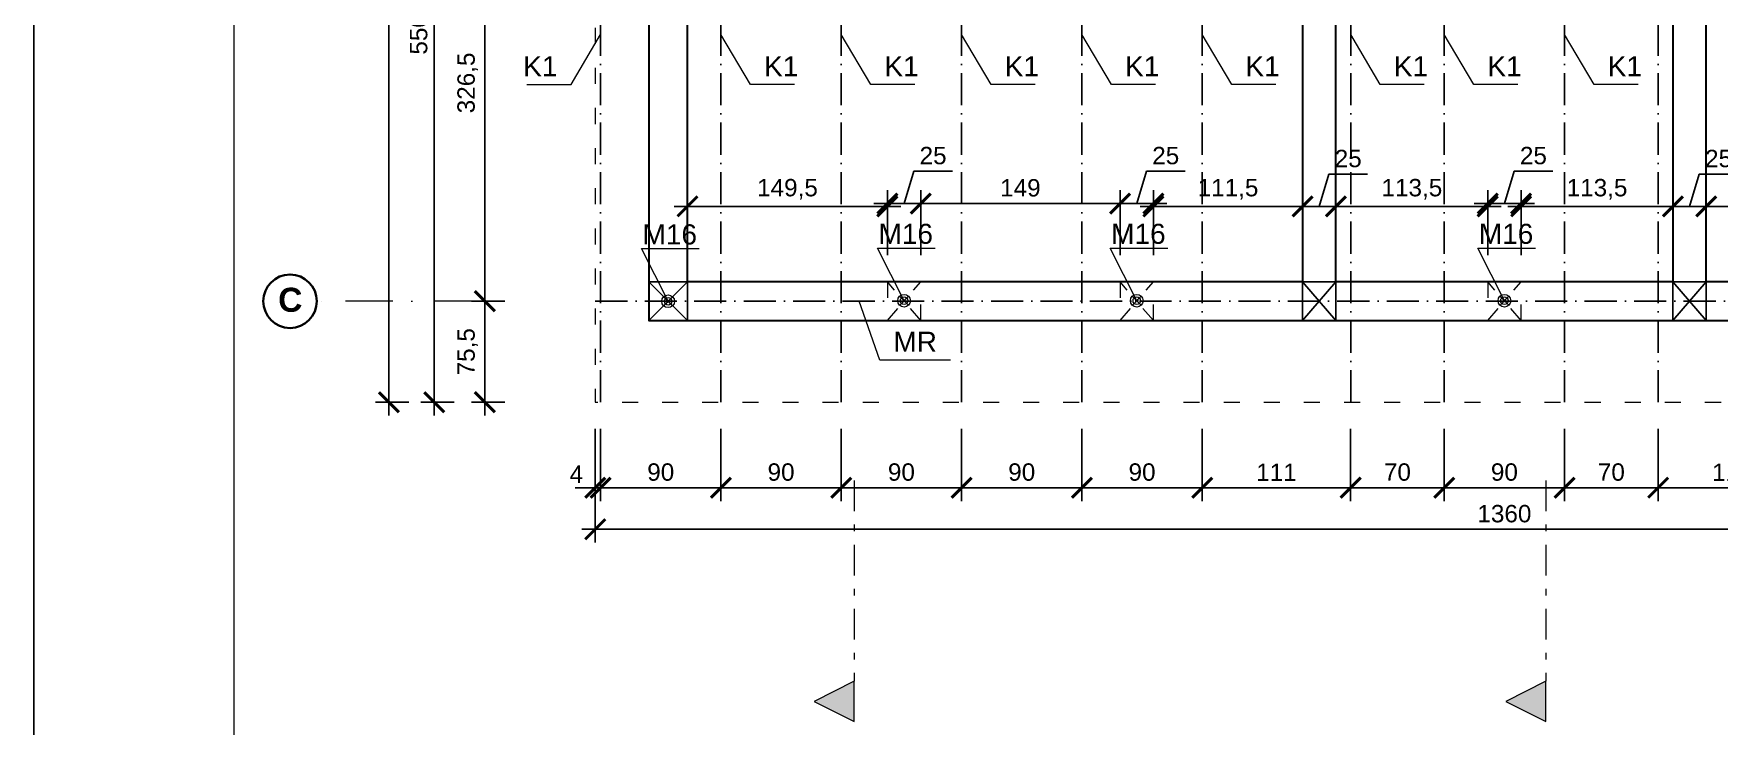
# Model space of a CAD drawing. Header units: millimetres. Extents: x 4647 to 73915, y -13612 to -8141.
# Drawn here: x 48091 to 49352, y -11682 to -11165 of the extents above; entities that cross this region are included whole.
import ezdxf
from ezdxf.enums import TextEntityAlignment as Align

# ---------------------------------------------------------------- set-up
doc = ezdxf.new("R2010")
doc.units = ezdxf.units.MM
for name, pattern in [('ACAD_ISO03W100', [30, 12, -18]), ('ACAD_ISO10W100', [18.5, 12, -3, 0.5, -3]), ('Kropki i Kreski', [67.027776, 35.277777, -17.638888, 0, -14.111111]), ('LINIA_CI_G_A', [0]), ('Przerywana podwójnie', [47.9, 22.9, -10, 5, -10])]:
    doc.linetypes.add(name, pattern=pattern)
for name, color, linetype, lineweight in [('a_beton_c', 3, 'ACAD_ISO03W100', 25), ('a_drewno_c', 31, 'Continuous', 9), ('a_murowane_b', 20, 'Continuous', 30), ('a_opisy', 252, 'Continuous', 9), ('a_wymiary', 250, 'Continuous', 9), ('Konstrukcja - Siatka mod_Nr_Pióra__1', 7, 'Continuous', 5), ('Konstrukcja - Siatka mod_Nr_Pióra__7', 7, 'Continuous', 35), ('Opisy - Tekst_Nr_Pióra__1', 7, 'Continuous', 13), ('Przerywana', 6, 'ACAD_ISO03W100', 15), ('Znaczniki - Przekroje_Nr_Pióra__1', 7, 'Continuous', 5)]:
    doc.layers.add(name, color=color, linetype=linetype, lineweight=lineweight)
doc.layers.add('Konstrukcja - Siatka mod_Nr_Pióra__4', color=7, linetype='Continuous', lineweight=5, true_color=0x029e21)
doc.layers.add('Znaczniki - Przekroje_Nr_Pióra__5', color=7, linetype='Continuous', lineweight=5, true_color=0x40a5ff)
doc.styles.add('GENERATED_STYLE_1', font='arialbd.ttf')
doc.styles.get("Standard").update_dxf_attribs({"font": 'arial.ttf'})
doc.dimstyles.new('1-100', dxfattribs={"dimtxt": 13, "dimasz": 15, "dimexe": 10, "dimexo": 20, "dimgap": 5, "dimtad": 1, "dimdec": 1, "dimrnd": 0.5, "dimtxsty": 'Standard', "dimblk": 'ARCHTICK', "dimcen": 0.09, "dimdle": 10, "dimadec": 0, "dimazin": 0, "dimtfac": 1, "dimtdec": 1, "dimtofl": 0, "dimtmove": 0, "dimatfit": 3, "dimfxl": 10, "dimfxlon": 1, "dimtolj": 1, "dimtzin": 0, "dimarcsym": 0})

# ---------------------------------------------------------------- blocks, each defined once
blk = doc.blocks.new('_ArchTick')
at = {"color": 0, "linetype": 'ByBlock', "const_width": 0.15}
blk.add_lwpolyline([(-0.5, -0.5), (0.5, 0.5)], dxfattribs=at)
blk = doc.blocks.new('*D295')
at = {"layer": 'a_wymiary', "color": 0, "lineweight": -2, "transparency": 16777216}
for p, q in [((48511, -11460.2), (48511, -11514.1)), ((48515, -11460.2), (48515, -11514.1)), ((48511, -11504.1), (48496, -11504.1)), ((48515, -11504.1), (48530, -11504.1))]:
    blk.add_line(p, q, dxfattribs=at)
at = {"layer": 'DEFPOINTS', "color": 0, "transparency": 16777216}
for p in [(48511, -11440.2), (48515, -11440.2), (48515, -11504.1)]:
    blk.add_point(p, dxfattribs=at)
at = {"layer": 'a_wymiary', "color": 0, "lineweight": -2, "transparency": 16777216, "xscale": 15, "yscale": 15, "zscale": 15}
blk.add_blockref('_ArchTick', (48511, -11504.1), dxfattribs=at)
at = {"layer": 'a_wymiary', "color": 0, "lineweight": -2, "transparency": 16777216, "xscale": 15, "yscale": 15, "zscale": 15, "rotation": 180}
blk.add_blockref('_ArchTick', (48515, -11504.1), dxfattribs=at)
at = {"layer": 'a_wymiary', "color": 0, "transparency": 16777216, "insert": (48496.9, -11494), "char_height": 13, "attachment_point": 5}
blk.add_mtext('\\A1;4', dxfattribs=at)
blk = doc.blocks.new('*D296')
at = {"layer": 'a_wymiary', "color": 0, "lineweight": -2, "transparency": 16777216}
for p, q in [((48515, -11460.2), (48515, -11514.1)), ((48605, -11460.2), (48605, -11514.1)), ((48505, -11504.1), (48615, -11504.1))]:
    blk.add_line(p, q, dxfattribs=at)
at = {"layer": 'DEFPOINTS', "color": 0, "transparency": 16777216}
for p in [(48515, -11440.2), (48605, -11440.2), (48605, -11504.1)]:
    blk.add_point(p, dxfattribs=at)
at = {"layer": 'a_wymiary', "color": 0, "lineweight": -2, "transparency": 16777216, "xscale": 15, "yscale": 15, "zscale": 15, "rotation": 180}
blk.add_blockref('_ArchTick', (48515, -11504.1), dxfattribs=at)
at = {"layer": 'a_wymiary', "color": 0, "lineweight": -2, "transparency": 16777216, "xscale": 15, "yscale": 15, "zscale": 15}
blk.add_blockref('_ArchTick', (48605, -11504.1), dxfattribs=at)
at = {"layer": 'a_wymiary', "color": 0, "transparency": 16777216, "insert": (48560, -11492.5), "char_height": 13, "attachment_point": 5}
blk.add_mtext('\\A1;90', dxfattribs=at)
blk = doc.blocks.new('*D297')
at = {"layer": 'a_wymiary', "color": 0, "lineweight": -2, "transparency": 16777216}
for p, q in [((48605, -11460.2), (48605, -11514.1)), ((48695, -11460.2), (48695, -11514.1)), ((48595, -11504.1), (48705, -11504.1))]:
    blk.add_line(p, q, dxfattribs=at)
at = {"layer": 'DEFPOINTS', "color": 0, "transparency": 16777216}
for p in [(48605, -11440.2), (48695, -11440.2), (48695, -11504.1)]:
    blk.add_point(p, dxfattribs=at)
at = {"layer": 'a_wymiary', "color": 0, "lineweight": -2, "transparency": 16777216, "xscale": 15, "yscale": 15, "zscale": 15, "rotation": 180}
blk.add_blockref('_ArchTick', (48605, -11504.1), dxfattribs=at)
at = {"layer": 'a_wymiary', "color": 0, "lineweight": -2, "transparency": 16777216, "xscale": 15, "yscale": 15, "zscale": 15}
blk.add_blockref('_ArchTick', (48695, -11504.1), dxfattribs=at)
at = {"layer": 'a_wymiary', "color": 0, "transparency": 16777216, "insert": (48650, -11492.5), "char_height": 13, "attachment_point": 5}
blk.add_mtext('\\A1;90', dxfattribs=at)
blk = doc.blocks.new('*D298')
at = {"layer": 'a_wymiary', "color": 0, "lineweight": -2, "transparency": 16777216}
for p, q in [((48695, -11460.2), (48695, -11514.1)), ((48785, -11460.2), (48785, -11514.1)), ((48685, -11504.1), (48795, -11504.1))]:
    blk.add_line(p, q, dxfattribs=at)
at = {"layer": 'DEFPOINTS', "color": 0, "transparency": 16777216}
for p in [(48695, -11440.2), (48785, -11440.2), (48785, -11504.1)]:
    blk.add_point(p, dxfattribs=at)
at = {"layer": 'a_wymiary', "color": 0, "lineweight": -2, "transparency": 16777216, "xscale": 15, "yscale": 15, "zscale": 15, "rotation": 180}
blk.add_blockref('_ArchTick', (48695, -11504.1), dxfattribs=at)
at = {"layer": 'a_wymiary', "color": 0, "lineweight": -2, "transparency": 16777216, "xscale": 15, "yscale": 15, "zscale": 15}
blk.add_blockref('_ArchTick', (48785, -11504.1), dxfattribs=at)
at = {"layer": 'a_wymiary', "color": 0, "transparency": 16777216, "insert": (48740, -11492.5), "char_height": 13, "attachment_point": 5}
blk.add_mtext('\\A1;90', dxfattribs=at)
blk = doc.blocks.new('*D299')
at = {"layer": 'a_wymiary', "color": 0, "lineweight": -2, "transparency": 16777216}
for p, q in [((48785, -11460.2), (48785, -11514.1)), ((48875, -11460.2), (48875, -11514.1)), ((48775, -11504.1), (48885, -11504.1))]:
    blk.add_line(p, q, dxfattribs=at)
at = {"layer": 'DEFPOINTS', "color": 0, "transparency": 16777216}
for p in [(48785, -11440.2), (48875, -11440.2), (48875, -11504.1)]:
    blk.add_point(p, dxfattribs=at)
at = {"layer": 'a_wymiary', "color": 0, "lineweight": -2, "transparency": 16777216, "xscale": 15, "yscale": 15, "zscale": 15, "rotation": 180}
blk.add_blockref('_ArchTick', (48785, -11504.1), dxfattribs=at)
at = {"layer": 'a_wymiary', "color": 0, "lineweight": -2, "transparency": 16777216, "xscale": 15, "yscale": 15, "zscale": 15}
blk.add_blockref('_ArchTick', (48875, -11504.1), dxfattribs=at)
at = {"layer": 'a_wymiary', "color": 0, "transparency": 16777216, "insert": (48830, -11492.5), "char_height": 13, "attachment_point": 5}
blk.add_mtext('\\A1;90', dxfattribs=at)
blk = doc.blocks.new('*D300')
at = {"layer": 'a_wymiary', "color": 0, "lineweight": -2, "transparency": 16777216}
for p, q in [((48875, -11460.2), (48875, -11514.1)), ((48965, -11460.2), (48965, -11514.1)), ((48865, -11504.1), (48975, -11504.1))]:
    blk.add_line(p, q, dxfattribs=at)
at = {"layer": 'DEFPOINTS', "color": 0, "transparency": 16777216}
for p in [(48875, -11440.2), (48965, -11440.2), (48965, -11504.1)]:
    blk.add_point(p, dxfattribs=at)
at = {"layer": 'a_wymiary', "color": 0, "lineweight": -2, "transparency": 16777216, "xscale": 15, "yscale": 15, "zscale": 15, "rotation": 180}
blk.add_blockref('_ArchTick', (48875, -11504.1), dxfattribs=at)
at = {"layer": 'a_wymiary', "color": 0, "lineweight": -2, "transparency": 16777216, "xscale": 15, "yscale": 15, "zscale": 15}
blk.add_blockref('_ArchTick', (48965, -11504.1), dxfattribs=at)
at = {"layer": 'a_wymiary', "color": 0, "transparency": 16777216, "insert": (48920, -11492.5), "char_height": 13, "attachment_point": 5}
blk.add_mtext('\\A1;90', dxfattribs=at)
blk = doc.blocks.new('*D301')
at = {"layer": 'a_wymiary', "color": 0, "lineweight": -2, "transparency": 16777216}
for p, q in [((48965, -11460.2), (48965, -11514.1)), ((49076, -11460.2), (49076, -11514.1)), ((48955, -11504.1), (49086, -11504.1))]:
    blk.add_line(p, q, dxfattribs=at)
at = {"layer": 'DEFPOINTS', "color": 0, "transparency": 16777216}
for p in [(48965, -11440.2), (49076, -11440.2), (49076, -11504.1)]:
    blk.add_point(p, dxfattribs=at)
at = {"layer": 'a_wymiary', "color": 0, "lineweight": -2, "transparency": 16777216, "xscale": 15, "yscale": 15, "zscale": 15, "rotation": 180}
blk.add_blockref('_ArchTick', (48965, -11504.1), dxfattribs=at)
at = {"layer": 'a_wymiary', "color": 0, "lineweight": -2, "transparency": 16777216, "xscale": 15, "yscale": 15, "zscale": 15}
blk.add_blockref('_ArchTick', (49076, -11504.1), dxfattribs=at)
at = {"layer": 'a_wymiary', "color": 0, "transparency": 16777216, "insert": (49020.5, -11492.6), "char_height": 13, "attachment_point": 5}
blk.add_mtext('\\A1;111', dxfattribs=at)
blk = doc.blocks.new('*D302')
at = {"layer": 'a_wymiary', "color": 0, "lineweight": -2, "transparency": 16777216}
for p, q in [((49076, -11460.2), (49076, -11514.1)), ((49146, -11460.2), (49146, -11514.1)), ((49066, -11504.1), (49156, -11504.1))]:
    blk.add_line(p, q, dxfattribs=at)
at = {"layer": 'DEFPOINTS', "color": 0, "transparency": 16777216}
for p in [(49076, -11440.2), (49146, -11440.2), (49146, -11504.1)]:
    blk.add_point(p, dxfattribs=at)
at = {"layer": 'a_wymiary', "color": 0, "lineweight": -2, "transparency": 16777216, "xscale": 15, "yscale": 15, "zscale": 15, "rotation": 180}
blk.add_blockref('_ArchTick', (49076, -11504.1), dxfattribs=at)
at = {"layer": 'a_wymiary', "color": 0, "lineweight": -2, "transparency": 16777216, "xscale": 15, "yscale": 15, "zscale": 15}
blk.add_blockref('_ArchTick', (49146, -11504.1), dxfattribs=at)
at = {"layer": 'a_wymiary', "color": 0, "transparency": 16777216, "insert": (49111, -11492.5), "char_height": 13, "attachment_point": 5}
blk.add_mtext('\\A1;70', dxfattribs=at)
blk = doc.blocks.new('*D303')
at = {"layer": 'a_wymiary', "color": 0, "lineweight": -2, "transparency": 16777216}
for p, q in [((49146, -11460.2), (49146, -11514.1)), ((49236, -11460.2), (49236, -11514.1)), ((49136, -11504.1), (49246, -11504.1))]:
    blk.add_line(p, q, dxfattribs=at)
at = {"layer": 'DEFPOINTS', "color": 0, "transparency": 16777216}
for p in [(49146, -11440.2), (49236, -11440.2), (49236, -11504.1)]:
    blk.add_point(p, dxfattribs=at)
at = {"layer": 'a_wymiary', "color": 0, "lineweight": -2, "transparency": 16777216, "xscale": 15, "yscale": 15, "zscale": 15, "rotation": 180}
blk.add_blockref('_ArchTick', (49146, -11504.1), dxfattribs=at)
at = {"layer": 'a_wymiary', "color": 0, "lineweight": -2, "transparency": 16777216, "xscale": 15, "yscale": 15, "zscale": 15}
blk.add_blockref('_ArchTick', (49236, -11504.1), dxfattribs=at)
at = {"layer": 'a_wymiary', "color": 0, "transparency": 16777216, "insert": (49191, -11492.5), "char_height": 13, "attachment_point": 5}
blk.add_mtext('\\A1;90', dxfattribs=at)
blk = doc.blocks.new('*D304')
at = {"layer": 'a_wymiary', "color": 0, "lineweight": -2, "transparency": 16777216}
for p, q in [((49236, -11460.2), (49236, -11514.1)), ((49306, -11460.2), (49306, -11514.1)), ((49226, -11504.1), (49316, -11504.1))]:
    blk.add_line(p, q, dxfattribs=at)
at = {"layer": 'DEFPOINTS', "color": 0, "transparency": 16777216}
for p in [(49236, -11440.2), (49306, -11440.2), (49306, -11504.1)]:
    blk.add_point(p, dxfattribs=at)
at = {"layer": 'a_wymiary', "color": 0, "lineweight": -2, "transparency": 16777216, "xscale": 15, "yscale": 15, "zscale": 15, "rotation": 180}
blk.add_blockref('_ArchTick', (49236, -11504.1), dxfattribs=at)
at = {"layer": 'a_wymiary', "color": 0, "lineweight": -2, "transparency": 16777216, "xscale": 15, "yscale": 15, "zscale": 15}
blk.add_blockref('_ArchTick', (49306, -11504.1), dxfattribs=at)
at = {"layer": 'a_wymiary', "color": 0, "transparency": 16777216, "insert": (49271, -11492.5), "char_height": 13, "attachment_point": 5}
blk.add_mtext('\\A1;70', dxfattribs=at)
blk = doc.blocks.new('*D305')
at = {"layer": 'a_wymiary', "color": 0, "lineweight": -2, "transparency": 16777216}
for p, q in [((49306, -11460.2), (49306, -11514.1)), ((49417, -11460.2), (49417, -11514.1)), ((49296, -11504.1), (49427, -11504.1))]:
    blk.add_line(p, q, dxfattribs=at)
at = {"layer": 'DEFPOINTS', "color": 0, "transparency": 16777216}
for p in [(49306, -11440.2), (49417, -11440.2), (49417, -11504.1)]:
    blk.add_point(p, dxfattribs=at)
at = {"layer": 'a_wymiary', "color": 0, "lineweight": -2, "transparency": 16777216, "xscale": 15, "yscale": 15, "zscale": 15, "rotation": 180}
blk.add_blockref('_ArchTick', (49306, -11504.1), dxfattribs=at)
at = {"layer": 'a_wymiary', "color": 0, "lineweight": -2, "transparency": 16777216, "xscale": 15, "yscale": 15, "zscale": 15}
blk.add_blockref('_ArchTick', (49417, -11504.1), dxfattribs=at)
at = {"layer": 'a_wymiary', "color": 0, "transparency": 16777216, "insert": (49361.5, -11492.6), "char_height": 13, "attachment_point": 5}
blk.add_mtext('\\A1;111', dxfattribs=at)
blk = doc.blocks.new('*D321')
at = {"layer": 'a_wymiary', "color": 0, "lineweight": -2, "transparency": 16777216}
for p, q in [((48511, -11460.2), (48511, -11545.2)), ((49871, -11460.2), (49871, -11545.2)), ((48501, -11535.2), (49881, -11535.2))]:
    blk.add_line(p, q, dxfattribs=at)
at = {"layer": 'DEFPOINTS', "color": 0, "transparency": 16777216}
for p in [(48511, -11440.2), (49871, -11440.2), (49871, -11535.2)]:
    blk.add_point(p, dxfattribs=at)
at = {"layer": 'a_wymiary', "color": 0, "lineweight": -2, "transparency": 16777216, "xscale": 15, "yscale": 15, "zscale": 15, "rotation": 180}
blk.add_blockref('_ArchTick', (48511, -11535.2), dxfattribs=at)
at = {"layer": 'a_wymiary', "color": 0, "lineweight": -2, "transparency": 16777216, "xscale": 15, "yscale": 15, "zscale": 15}
blk.add_blockref('_ArchTick', (49871, -11535.2), dxfattribs=at)
at = {"layer": 'a_wymiary', "color": 0, "transparency": 16777216, "insert": (49191, -11523.6), "char_height": 13, "attachment_point": 5}
blk.add_mtext('\\A1;1360', dxfattribs=at)
blk = doc.blocks.new('Śruba M16')
at = {"linetype": 'Continuous'}
for p, q in [((26699, -5911.4), (26679, -5872)), ((26679, -5872), (26722.3, -5872)), ((26695.6, -5908), (26702.3, -5914.8)), ((26702.4, -5908), (26695.7, -5914.8))]:
    blk.add_line(p, q, dxfattribs=at)
at = {"linetype": 'LINIA_CI_G_A'}
for p, q in [((26702.3, -5914.8), (26695.6, -5908)), ((26702.4, -5908), (26695.7, -5914.8))]:
    blk.add_line(p, q, dxfattribs=at)
at = {"linetype": 'Continuous'}
for radius in [4.76, 2.8, 0.8]:
    blk.add_circle((26699, -5911.4), radius, dxfattribs=at)
at = {"linetype": 'Continuous', "insert": (26720.6, -5853.9), "char_height": 15, "width": 948.493, "attachment_point": 3}
blk.add_mtext('{\\fArial|b0|i0|c238|p34;M16}', dxfattribs=at)
blk = doc.blocks.new('słupek_opis')
at = {"layer": 'Przerywana'}
for p, q in [((-12.5, -14.9), (12.5, 14.1)), ((-12.5, 14.1), (-12.5, -14.9)), ((12.5, -14.9), (-12.5, 14.1)), ((-12.5, 14.1), (12.5, 14.1)), ((12.5, -14.9), (12.5, 14.1)), ((-12.5, -14.9), (12.5, -14.9))]:
    blk.add_line(p, q, dxfattribs=at)
at = {"layer": 'a_opisy'}
blk.add_blockref('Śruba M16', (-26699, 5911.4), dxfattribs=at)
blk = doc.blocks.new('*D322')
at = {"layer": 'a_wymiary', "color": 0, "lineweight": -2, "transparency": 16777216}
for p, q in [((48570, -11293.8), (48739.5, -11293.8)), ((48580, -11330.2), (48580, -11283.8)), ((48729.5, -11330.2), (48729.5, -11283.8))]:
    blk.add_line(p, q, dxfattribs=at)
at = {"layer": 'DEFPOINTS', "color": 0, "transparency": 16777216}
for p in [(48729.5, -11293.8), (48580, -11350.2), (48729.5, -11350.2)]:
    blk.add_point(p, dxfattribs=at)
at = {"layer": 'a_wymiary', "color": 0, "lineweight": -2, "transparency": 16777216, "xscale": 15, "yscale": 15, "zscale": 15, "rotation": 180}
blk.add_blockref('_ArchTick', (48580, -11293.8), dxfattribs=at)
at = {"layer": 'a_wymiary', "color": 0, "lineweight": -2, "transparency": 16777216, "xscale": 15, "yscale": 15, "zscale": 15}
blk.add_blockref('_ArchTick', (48729.5, -11293.8), dxfattribs=at)
at = {"layer": 'a_wymiary', "color": 0, "transparency": 16777216, "insert": (48654.8, -11281), "char_height": 13, "attachment_point": 5}
blk.add_mtext('\\A1;149,5', dxfattribs=at)
blk = doc.blocks.new('*D323')
at = {"layer": 'a_wymiary', "color": 0, "lineweight": -2, "transparency": 16777216}
for p, q in [((48742, -11291.7), (48749.3, -11267.5)), ((48749.3, -11267.5), (48778.2, -11267.5)), ((48729.5, -11330.2), (48729.5, -11281.7)), ((48754.5, -11330.2), (48754.5, -11281.7)), ((48719.5, -11291.7), (48764.5, -11291.7))]:
    blk.add_line(p, q, dxfattribs=at)
at = {"layer": 'DEFPOINTS', "color": 0, "transparency": 16777216}
for p in [(48754.5, -11291.7), (48729.5, -11350.2), (48754.5, -11350.2)]:
    blk.add_point(p, dxfattribs=at)
at = {"layer": 'a_wymiary', "color": 0, "lineweight": -2, "transparency": 16777216, "xscale": 15, "yscale": 15, "zscale": 15, "rotation": 180}
blk.add_blockref('_ArchTick', (48729.5, -11291.7), dxfattribs=at)
at = {"layer": 'a_wymiary', "color": 0, "lineweight": -2, "transparency": 16777216, "xscale": 15, "yscale": 15, "zscale": 15}
blk.add_blockref('_ArchTick', (48754.5, -11291.7), dxfattribs=at)
at = {"layer": 'a_wymiary', "color": 0, "transparency": 16777216, "insert": (48763.7, -11255.9), "char_height": 13, "attachment_point": 5}
blk.add_mtext('\\A1;25', dxfattribs=at)
blk = doc.blocks.new('*D324')
at = {"layer": 'a_wymiary', "color": 0, "lineweight": -2, "transparency": 16777216}
for p, q in [((48754.5, -11330.2), (48754.5, -11281.7)), ((48903.5, -11330.2), (48903.5, -11281.7)), ((48744.5, -11291.7), (48913.5, -11291.7))]:
    blk.add_line(p, q, dxfattribs=at)
at = {"layer": 'DEFPOINTS', "color": 0, "transparency": 16777216}
for p in [(48903.5, -11291.7), (48754.5, -11350.2), (48903.5, -11350.2)]:
    blk.add_point(p, dxfattribs=at)
at = {"layer": 'a_wymiary', "color": 0, "lineweight": -2, "transparency": 16777216, "xscale": 15, "yscale": 15, "zscale": 15, "rotation": 180}
blk.add_blockref('_ArchTick', (48754.5, -11291.7), dxfattribs=at)
at = {"layer": 'a_wymiary', "color": 0, "lineweight": -2, "transparency": 16777216, "xscale": 15, "yscale": 15, "zscale": 15}
blk.add_blockref('_ArchTick', (48903.5, -11291.7), dxfattribs=at)
at = {"layer": 'a_wymiary', "color": 0, "transparency": 16777216, "insert": (48829, -11280), "char_height": 13, "attachment_point": 5}
blk.add_mtext('\\A1;149', dxfattribs=at)
blk = doc.blocks.new('*D325')
at = {"layer": 'a_wymiary', "color": 0, "lineweight": -2, "transparency": 16777216}
for p, q in [((48916, -11291.7), (48923.3, -11267.5)), ((48923.3, -11267.5), (48952.2, -11267.5)), ((48903.5, -11330.2), (48903.5, -11281.7)), ((48928.5, -11330.2), (48928.5, -11281.7)), ((48893.5, -11291.7), (48938.5, -11291.7))]:
    blk.add_line(p, q, dxfattribs=at)
at = {"layer": 'DEFPOINTS', "color": 0, "transparency": 16777216}
for p in [(48928.5, -11291.7), (48903.5, -11350.2), (48928.5, -11350.2)]:
    blk.add_point(p, dxfattribs=at)
at = {"layer": 'a_wymiary', "color": 0, "lineweight": -2, "transparency": 16777216, "xscale": 15, "yscale": 15, "zscale": 15, "rotation": 180}
blk.add_blockref('_ArchTick', (48903.5, -11291.7), dxfattribs=at)
at = {"layer": 'a_wymiary', "color": 0, "lineweight": -2, "transparency": 16777216, "xscale": 15, "yscale": 15, "zscale": 15}
blk.add_blockref('_ArchTick', (48928.5, -11291.7), dxfattribs=at)
at = {"layer": 'a_wymiary', "color": 0, "transparency": 16777216, "insert": (48937.7, -11255.9), "char_height": 13, "attachment_point": 5}
blk.add_mtext('\\A1;25', dxfattribs=at)
blk = doc.blocks.new('*D326')
at = {"layer": 'a_wymiary', "color": 0, "lineweight": -2, "transparency": 16777216}
for p, q in [((48918.5, -11293.8), (49050, -11293.8)), ((48928.5, -11330.2), (48928.5, -11283.8)), ((49040, -11330.2), (49040, -11283.8))]:
    blk.add_line(p, q, dxfattribs=at)
at = {"layer": 'DEFPOINTS', "color": 0, "transparency": 16777216}
for p in [(49040, -11293.8), (48928.5, -11350.2), (49040, -11350.2)]:
    blk.add_point(p, dxfattribs=at)
at = {"layer": 'a_wymiary', "color": 0, "lineweight": -2, "transparency": 16777216, "xscale": 15, "yscale": 15, "zscale": 15, "rotation": 180}
blk.add_blockref('_ArchTick', (48928.5, -11293.8), dxfattribs=at)
at = {"layer": 'a_wymiary', "color": 0, "lineweight": -2, "transparency": 16777216, "xscale": 15, "yscale": 15, "zscale": 15}
blk.add_blockref('_ArchTick', (49040, -11293.8), dxfattribs=at)
at = {"layer": 'a_wymiary', "color": 0, "transparency": 16777216, "insert": (48984.3, -11281), "char_height": 13, "attachment_point": 5}
blk.add_mtext('\\A1;111,5', dxfattribs=at)
blk = doc.blocks.new('*D327')
at = {"layer": 'a_wymiary', "color": 0, "lineweight": -2, "transparency": 16777216}
for p, q in [((49052.5, -11293.8), (49059.8, -11269.7)), ((49059.8, -11269.7), (49088.7, -11269.7)), ((49030, -11293.8), (49075, -11293.8)), ((49040, -11330.2), (49040, -11283.8)), ((49065, -11330.2), (49065, -11283.8))]:
    blk.add_line(p, q, dxfattribs=at)
at = {"layer": 'DEFPOINTS', "color": 0, "transparency": 16777216}
for p in [(49065, -11293.8), (49040, -11350.2), (49065, -11350.2)]:
    blk.add_point(p, dxfattribs=at)
at = {"layer": 'a_wymiary', "color": 0, "lineweight": -2, "transparency": 16777216, "xscale": 15, "yscale": 15, "zscale": 15, "rotation": 180}
blk.add_blockref('_ArchTick', (49040, -11293.8), dxfattribs=at)
at = {"layer": 'a_wymiary', "color": 0, "lineweight": -2, "transparency": 16777216, "xscale": 15, "yscale": 15, "zscale": 15}
blk.add_blockref('_ArchTick', (49065, -11293.8), dxfattribs=at)
at = {"layer": 'a_wymiary', "color": 0, "transparency": 16777216, "insert": (49074.2, -11258.1), "char_height": 13, "attachment_point": 5}
blk.add_mtext('\\A1;25', dxfattribs=at)
blk = doc.blocks.new('*D328')
at = {"layer": 'a_wymiary', "color": 0, "lineweight": -2, "transparency": 16777216}
for p, q in [((49055, -11293.8), (49188.5, -11293.8)), ((49065, -11330.2), (49065, -11283.8)), ((49178.5, -11330.2), (49178.5, -11283.8))]:
    blk.add_line(p, q, dxfattribs=at)
at = {"layer": 'DEFPOINTS', "color": 0, "transparency": 16777216}
for p in [(49178.5, -11293.8), (49065, -11350.2), (49178.5, -11350.2)]:
    blk.add_point(p, dxfattribs=at)
at = {"layer": 'a_wymiary', "color": 0, "lineweight": -2, "transparency": 16777216, "xscale": 15, "yscale": 15, "zscale": 15, "rotation": 180}
blk.add_blockref('_ArchTick', (49065, -11293.8), dxfattribs=at)
at = {"layer": 'a_wymiary', "color": 0, "lineweight": -2, "transparency": 16777216, "xscale": 15, "yscale": 15, "zscale": 15}
blk.add_blockref('_ArchTick', (49178.5, -11293.8), dxfattribs=at)
at = {"layer": 'a_wymiary', "color": 0, "transparency": 16777216, "insert": (49121.8, -11281), "char_height": 13, "attachment_point": 5}
blk.add_mtext('\\A1;113,5', dxfattribs=at)
blk = doc.blocks.new('*D329')
at = {"layer": 'a_wymiary', "color": 0, "lineweight": -2, "transparency": 16777216}
for p, q in [((49191, -11291.7), (49198.3, -11267.5)), ((49198.3, -11267.5), (49227.2, -11267.5)), ((49178.5, -11330.2), (49178.5, -11281.7)), ((49203.5, -11330.2), (49203.5, -11281.7)), ((49168.5, -11291.7), (49213.5, -11291.7))]:
    blk.add_line(p, q, dxfattribs=at)
at = {"layer": 'DEFPOINTS', "color": 0, "transparency": 16777216}
for p in [(49203.5, -11291.7), (49178.5, -11350.2), (49203.5, -11350.2)]:
    blk.add_point(p, dxfattribs=at)
at = {"layer": 'a_wymiary', "color": 0, "lineweight": -2, "transparency": 16777216, "xscale": 15, "yscale": 15, "zscale": 15, "rotation": 180}
blk.add_blockref('_ArchTick', (49178.5, -11291.7), dxfattribs=at)
at = {"layer": 'a_wymiary', "color": 0, "lineweight": -2, "transparency": 16777216, "xscale": 15, "yscale": 15, "zscale": 15}
blk.add_blockref('_ArchTick', (49203.5, -11291.7), dxfattribs=at)
at = {"layer": 'a_wymiary', "color": 0, "transparency": 16777216, "insert": (49212.7, -11255.9), "char_height": 13, "attachment_point": 5}
blk.add_mtext('\\A1;25', dxfattribs=at)
blk = doc.blocks.new('*D330')
at = {"layer": 'a_wymiary', "color": 0, "lineweight": -2, "transparency": 16777216}
for p, q in [((49193.5, -11293.8), (49327, -11293.8)), ((49203.5, -11330.2), (49203.5, -11283.8)), ((49317, -11330.2), (49317, -11283.8))]:
    blk.add_line(p, q, dxfattribs=at)
at = {"layer": 'DEFPOINTS', "color": 0, "transparency": 16777216}
for p in [(49317, -11293.8), (49203.5, -11350.2), (49317, -11350.2)]:
    blk.add_point(p, dxfattribs=at)
at = {"layer": 'a_wymiary', "color": 0, "lineweight": -2, "transparency": 16777216, "xscale": 15, "yscale": 15, "zscale": 15, "rotation": 180}
blk.add_blockref('_ArchTick', (49203.5, -11293.8), dxfattribs=at)
at = {"layer": 'a_wymiary', "color": 0, "lineweight": -2, "transparency": 16777216, "xscale": 15, "yscale": 15, "zscale": 15}
blk.add_blockref('_ArchTick', (49317, -11293.8), dxfattribs=at)
at = {"layer": 'a_wymiary', "color": 0, "transparency": 16777216, "insert": (49260.3, -11281), "char_height": 13, "attachment_point": 5}
blk.add_mtext('\\A1;113,5', dxfattribs=at)
blk = doc.blocks.new('*D331')
at = {"layer": 'a_wymiary', "color": 0, "lineweight": -2, "transparency": 16777216}
for p, q in [((49329.5, -11293.8), (49336.8, -11269.7)), ((49336.8, -11269.7), (49365.7, -11269.7)), ((49307, -11293.8), (49352, -11293.8)), ((49317, -11330.2), (49317, -11283.8)), ((49342, -11330.2), (49342, -11283.8))]:
    blk.add_line(p, q, dxfattribs=at)
at = {"layer": 'DEFPOINTS', "color": 0, "transparency": 16777216}
for p in [(49342, -11293.8), (49317, -11350.2), (49342, -11350.2)]:
    blk.add_point(p, dxfattribs=at)
at = {"layer": 'a_wymiary', "color": 0, "lineweight": -2, "transparency": 16777216, "xscale": 15, "yscale": 15, "zscale": 15, "rotation": 180}
blk.add_blockref('_ArchTick', (49317, -11293.8), dxfattribs=at)
at = {"layer": 'a_wymiary', "color": 0, "lineweight": -2, "transparency": 16777216, "xscale": 15, "yscale": 15, "zscale": 15}
blk.add_blockref('_ArchTick', (49342, -11293.8), dxfattribs=at)
at = {"layer": 'a_wymiary', "color": 0, "transparency": 16777216, "insert": (49351.2, -11258.1), "char_height": 13, "attachment_point": 5}
blk.add_mtext('\\A1;25', dxfattribs=at)
blk = doc.blocks.new('*D332')
at = {"layer": 'a_wymiary', "color": 0, "lineweight": -2, "transparency": 16777216}
for p, q in [((49332, -11293.8), (49463.5, -11293.8)), ((49342, -11330.2), (49342, -11283.8)), ((49453.5, -11330.2), (49453.5, -11283.8))]:
    blk.add_line(p, q, dxfattribs=at)
at = {"layer": 'DEFPOINTS', "color": 0, "transparency": 16777216}
for p in [(49453.5, -11293.8), (49342, -11350.2), (49453.5, -11350.2)]:
    blk.add_point(p, dxfattribs=at)
at = {"layer": 'a_wymiary', "color": 0, "lineweight": -2, "transparency": 16777216, "xscale": 15, "yscale": 15, "zscale": 15, "rotation": 180}
blk.add_blockref('_ArchTick', (49342, -11293.8), dxfattribs=at)
at = {"layer": 'a_wymiary', "color": 0, "lineweight": -2, "transparency": 16777216, "xscale": 15, "yscale": 15, "zscale": 15}
blk.add_blockref('_ArchTick', (49453.5, -11293.8), dxfattribs=at)
at = {"layer": 'a_wymiary', "color": 0, "transparency": 16777216, "insert": (49397.8, -11281), "char_height": 13, "attachment_point": 5}
blk.add_mtext('\\A1;111,5', dxfattribs=at)
blk = doc.blocks.new('*D500')
at = {"layer": 'a_wymiary', "color": 0, "lineweight": -2, "transparency": 16777216}
for p, q in [((48428.4, -11028.2), (48428.4, -11374.7)), ((48443.4, -11038.2), (48418.4, -11038.2)), ((48443.4, -11364.7), (48418.4, -11364.7))]:
    blk.add_line(p, q, dxfattribs=at)
at = {"layer": 'DEFPOINTS', "color": 0, "transparency": 16777216}
for p in [(48515, -11038.2), (48428.4, -11364.7), (48515, -11364.7)]:
    blk.add_point(p, dxfattribs=at)
at = {"layer": 'a_wymiary', "color": 0, "lineweight": -2, "transparency": 16777216, "xscale": 15, "yscale": 15, "zscale": 15}
for p, rotation in [((48428.4, -11038.2), 90), ((48428.4, -11364.7), 270)]:
    blk.add_blockref('_ArchTick', p, dxfattribs=dict(at, rotation=rotation))
at = {"layer": 'a_wymiary', "color": 0, "transparency": 16777216, "insert": (48415.6, -11201.5), "char_height": 13, "attachment_point": 5, "rotation": 90}
blk.add_mtext('\\A1;326,5', dxfattribs=at)
blk = doc.blocks.new('*D501')
at = {"layer": 'a_wymiary', "color": 0, "lineweight": -2, "transparency": 16777216}
for p, q in [((48428.4, -11354.7), (48428.4, -11450.2)), ((48443.4, -11364.7), (48418.4, -11364.7)), ((48443.4, -11440.2), (48418.4, -11440.2))]:
    blk.add_line(p, q, dxfattribs=at)
at = {"layer": 'DEFPOINTS', "color": 0, "transparency": 16777216}
for p in [(48515, -11364.7), (48428.4, -11440.2), (48511, -11440.2)]:
    blk.add_point(p, dxfattribs=at)
at = {"layer": 'a_wymiary', "color": 0, "lineweight": -2, "transparency": 16777216, "xscale": 15, "yscale": 15, "zscale": 15}
for p, rotation in [((48428.4, -11364.7), 90), ((48428.4, -11440.2), 270)]:
    blk.add_blockref('_ArchTick', p, dxfattribs=dict(at, rotation=rotation))
at = {"layer": 'a_wymiary', "color": 0, "transparency": 16777216, "insert": (48415.6, -11402.5), "char_height": 13, "attachment_point": 5, "rotation": 90}
blk.add_mtext('\\A1;75,5', dxfattribs=at)
blk = doc.blocks.new('*D502')
at = {"layer": 'a_wymiary', "color": 0, "lineweight": -2, "transparency": 16777216}
for p, q in [((48405.6, -10890.2), (48380.6, -10890.2)), ((48390.6, -11450.2), (48390.6, -10880.2)), ((48405.6, -11440.2), (48380.6, -11440.2))]:
    blk.add_line(p, q, dxfattribs=at)
at = {"layer": 'DEFPOINTS', "color": 0, "transparency": 16777216}
for p in [(48390.6, -10890.2), (48511, -10890.2), (48511, -11440.2)]:
    blk.add_point(p, dxfattribs=at)
at = {"layer": 'a_wymiary', "color": 0, "lineweight": -2, "transparency": 16777216, "xscale": 15, "yscale": 15, "zscale": 15}
for p, rotation in [((48390.6, -10890.2), 90), ((48390.6, -11440.2), 270)]:
    blk.add_blockref('_ArchTick', p, dxfattribs=dict(at, rotation=rotation))
at = {"layer": 'a_wymiary', "color": 0, "transparency": 16777216, "insert": (48379, -11165.2), "char_height": 13, "attachment_point": 5, "rotation": 90}
blk.add_mtext('\\A1;550', dxfattribs=at)
blk = doc.blocks.new('*D504')
at = {"layer": 'a_wymiary', "color": 0, "lineweight": -2, "transparency": 16777216}
for p, q in [((48356.7, -10330.2), (48356.7, -11450.2)), ((48371.7, -10340.2), (48346.7, -10340.2)), ((48371.7, -11440.2), (48346.7, -11440.2))]:
    blk.add_line(p, q, dxfattribs=at)
at = {"layer": 'DEFPOINTS', "color": 0, "transparency": 16777216}
for p in [(48511, -10340.2), (48356.7, -11440.2), (48511, -11440.2)]:
    blk.add_point(p, dxfattribs=at)
at = {"layer": 'a_wymiary', "color": 0, "lineweight": -2, "transparency": 16777216, "xscale": 15, "yscale": 15, "zscale": 15}
for p, rotation in [((48356.7, -10340.2), 90), ((48356.7, -11440.2), 270)]:
    blk.add_blockref('_ArchTick', p, dxfattribs=dict(at, rotation=rotation))
at = {"layer": 'a_wymiary', "color": 0, "transparency": 16777216, "insert": (48345.1, -10890.2), "char_height": 13, "attachment_point": 5, "rotation": 90}
blk.add_mtext('\\A1;1100', dxfattribs=at)

msp = doc.modelspace()

# ---------------------------------------------------------------- hatches: boundary and pattern name
at = {"layer": 'Znaczniki - Przekroje_Nr_Pióra__1', "linetype": 'Continuous'}
for points in [[(48704.71, -11678.84), (48704.71, -11648.84), (48674.71, -11663.84)], [(49222.02, -11678.84), (49222.02, -11648.84), (49192.02, -11663.84)]]:
    msp.add_hatch(color=256, dxfattribs=at).paths.add_polyline_path(points, flags=0)

# ---------------------------------------------------------------- linework, layer by layer
msp.add_lwpolyline([(48091.03, -12577.97), (50191.03, -12577.97), (50191.03, -9607.97), (48091.03, -9607.97)], close=True)
at = {"color": 1, "linetype": 'ACAD_ISO10W100', "ltscale": 2}
for points in [[(48515.03, -11440.21), (48515.03, -10890.22)], [(48605.03, -11440.21), (48605.03, -10890.22)], [(48695.03, -11440.21), (48695.03, -10890.22)], [(48785.03, -11440.21), (48785.03, -10890.22)], [(48875.03, -11440.21), (48875.03, -10890.22)], [(48965.03, -11440.21), (48965.03, -10890.22)], [(49076.03, -11440.21), (49076.03, -10890.22)], [(49146.03, -11440.21), (49146.03, -10890.22)], [(49236.03, -11440.21), (49236.03, -10890.22)], [(49306.03, -11440.21), (49306.03, -10890.22)], [(48511.03, -11364.71), (49871.03, -11364.71)]]:
    msp.add_lwpolyline(points, dxfattribs=at)
at = {"layer": 'a_beton_c', "linetype": 'ByBlock'}
for points in [[(48551.03, -11350.23), (48551.03, -11379.23), (48580.03, -11379.23), (48580.03, -11350.23)], [(49040.03, -11350.23), (49040.03, -11379.23), (49065.03, -11379.23), (49065.03, -11350.23)], [(49317.03, -11350.23), (49317.03, -11379.23), (49342.03, -11379.23), (49342.03, -11350.23)]]:
    msp.add_lwpolyline(points, close=True, dxfattribs=at)
for points in [[(48551.03, -11379.23), (48580.03, -11350.23)], [(48551.03, -11350.23), (48580.03, -11379.23)], [(49040.03, -11379.23), (49065.03, -11350.23)], [(49040.03, -11350.23), (49065.03, -11379.23)], [(49317.03, -11379.23), (49342.03, -11350.23)], [(49317.03, -11350.23), (49342.03, -11379.23)]]:
    msp.add_lwpolyline(points, dxfattribs=at)
at = {"layer": 'a_drewno_c', "linetype": 'ACAD_ISO03W100', "flags": 128}
msp.add_lwpolyline([(48511.03, -10890.22), (48511.03, -10890.22), (48511.03, -11440.21), (49871.03, -11440.21), (49871.03, -10890.22), (49871.03, -10890.22)], dxfattribs=at)
at = {"layer": 'a_murowane_b'}
msp.add_lwpolyline([(49802.03, -11350.23), (49342.03, -11350.23), (49342.03, -10959.04), (49317.03, -10959.04), (49317.03, -10965.23), (49262.03, -10965.23), (49262.03, -10977.23), (49317.03, -10977.23), (49317.03, -11350.23), (49065.03, -11350.23), (49065.03, -10977.23), (49162.03, -10977.23), (49162.03, -10965.23), (49065.03, -10965.23), (49065.03, -10960.23), (49040.03, -10960.23), (49040.03, -11350.23), (48580.03, -11350.23), (48580.03, -11083.23), (48551.03, -11083.23), (48551.03, -11379.23), (49831.03, -11379.23)], dxfattribs=at)
at = {"layer": 'a_opisy'}
for p, q in [((48492.89, -11202.81), (48515.03, -11165.21)), ((48627.16, -11202.81), (48605.03, -11165.21)), ((48717.16, -11202.81), (48695.03, -11165.21)), ((48807.16, -11202.81), (48785.03, -11165.21)), ((48897.16, -11202.81), (48875.03, -11165.21)), ((48987.16, -11202.81), (48965.03, -11165.21)), ((49098.16, -11202.81), (49076.03, -11165.21)), ((49168.16, -11202.81), (49146.03, -11165.21)), ((49258.16, -11202.81), (49236.03, -11165.21)), ((48459.93, -11202.81), (48492.89, -11202.81)), ((48660.12, -11202.81), (48627.16, -11202.81)), ((48750.12, -11202.81), (48717.16, -11202.81)), ((48840.12, -11202.81), (48807.16, -11202.81)), ((48930.12, -11202.81), (48897.16, -11202.81)), ((49020.12, -11202.81), (48987.16, -11202.81)), ((49131.12, -11202.81), (49098.16, -11202.81)), ((49201.12, -11202.81), (49168.16, -11202.81)), ((49291.12, -11202.81), (49258.16, -11202.81)), ((48723.87, -11408.73), (48708.41, -11364.71)), ((48776.75, -11408.73), (48723.87, -11408.73))]:
    msp.add_line(p, q, dxfattribs=at)
at = {"layer": 'Konstrukcja - Siatka mod_Nr_Pióra__4', "linetype": 'Kropki i Kreski'}
msp.add_line((48426.64, -11364.73), (48302.74, -11364.73), dxfattribs=at)
msp.add_point((48571.25, -11364.73), dxfattribs=at)
msp.add_point((48571.25, -11364.73), dxfattribs=at)
at = {"layer": 'Konstrukcja - Siatka mod_Nr_Pióra__7', "linetype": 'Continuous'}
msp.add_circle((48282.74, -11364.73), 20, dxfattribs=at)
at = {"layer": 'Opisy - Tekst_Nr_Pióra__1', "linetype": 'Continuous', "ltscale": 10, "flags": 128}
msp.add_lwpolyline([(50141.03, -12377.97), (48241.03, -12377.97), (48241.03, -9657.97), (50141.03, -9657.97)], close=True, dxfattribs=at)
at = {"layer": 'Znaczniki - Przekroje_Nr_Pióra__1', "linetype": 'Continuous'}
for p, q in [((48704.71, -11648.84), (48674.71, -11663.84)), ((48704.71, -11678.84), (48704.71, -11648.84)), ((49222.02, -11648.84), (49192.02, -11663.84)), ((49222.02, -11678.84), (49222.02, -11648.84)), ((48674.71, -11663.84), (48704.71, -11678.84)), ((49192.02, -11663.84), (49222.02, -11678.84))]:
    msp.add_line(p, q, dxfattribs=at)
at = {"layer": 'Znaczniki - Przekroje_Nr_Pióra__5', "linetype": 'Przerywana podwójnie'}
for points in [[(48704.71, -11498.84), (48704.71, -11648.84)], [(49222.02, -11498.84), (49222.02, -11648.84)]]:
    msp.add_lwpolyline(points, dxfattribs=at)

# ---------------------------------------------------------------- block references
at = {"layer": 'a_opisy'}
msp.add_blockref('Śruba M16', (21866.54, -5453.34), dxfattribs=at)
at = {"layer": 'a_wymiary'}
for p in [(48742.03, -11364.33), (48916.03, -11364.33), (49191.03, -11364.33)]:
    msp.add_blockref('słupek_opis', p, dxfattribs=at)

# ---------------------------------------------------------------- texts
at = {"layer": 'a_opisy', "char_height": 15, "width": 34.3646}
for s, insert, attachment_point in [('K1 ', (48482.76, -11181.57), 3), ('K1 ', (48637.29, -11181.57), 1), ('K1 ', (48727.29, -11181.57), 1), ('K1 ', (48817.29, -11181.57), 1), ('K1 ', (48907.29, -11181.57), 1), ('K1 ', (48997.29, -11181.57), 1), ('K1 ', (49108.29, -11181.57), 1), ('K1 ', (49178.29, -11181.57), 1), ('K1 ', (49268.29, -11181.57), 1), ('MR', (48734, -11387.49), 1)]:
    msp.add_mtext(s, dxfattribs=dict(at, insert=insert, attachment_point=attachment_point))
at = {"layer": 'Konstrukcja - Siatka mod_Nr_Pióra__1', "style": 'GENERATED_STYLE_1'}
msp.add_attdef('C', text='C', height=18, dxfattribs=at).set_placement((48273.85, -11378.02), align=Align.BOTTOM_LEFT)

# ---------------------------------------------------------------- dimensions: what is measured, and where the dimension line sits
at = {"layer": 'a_wymiary'}
for base, p1, p2, override, picture, middle in [((48356.74, -11440.21), (48511.03, -10340.23), (48511.03, -11440.21), {"dimfxl": 15}, '*D504', (48345.1, -10890.22)), ((48390.59, -10890.22), (48511.03, -11440.21), (48511.03, -10890.22), {"dimfxl": 15}, '*D502', (48378.96, -11165.21)), ((48428.38, -11364.71), (48515.03, -11038.23), (48515.03, -11364.71), {"dimtmove": 1, "dimfxl": 15}, '*D500', (48415.57, -11201.47)), ((48428.38, -11440.21), (48515.03, -11364.71), (48511.03, -11440.21), {"dimtmove": 1, "dimfxl": 15}, '*D501', (48415.6, -11402.46))]:
    dim = msp.add_linear_dim(base=base, p1=p1, p2=p2, angle=90, dimstyle='1-100', override=override, dxfattribs=at)
    dim.commit()
    dim.dimension.update_dxf_attribs({"geometry": picture, "text_midpoint": middle})
for base, p1, p2, override, picture, middle in [((48754.53, -11291.67), (48729.53, -11350.21), (48754.53, -11350.21), {"dimtmove": 1, "dimfxl": 1, "dimfxlon": 0}, '*D323', (48754.27, -11255.9)), ((48928.53, -11291.67), (48903.53, -11350.21), (48928.53, -11350.21), {"dimtmove": 1, "dimfxl": 1, "dimfxlon": 0}, '*D325', (48928.27, -11255.9)), ((49065.03, -11293.83), (49040.03, -11350.23), (49065.03, -11350.23), {"dimtmove": 1, "dimfxl": 1, "dimfxlon": 0}, '*D327', (49064.77, -11258.06)), ((49203.53, -11291.67), (49178.53, -11350.21), (49203.53, -11350.21), {"dimtmove": 1, "dimfxl": 1, "dimfxlon": 0}, '*D329', (49203.27, -11255.9)), ((49342.03, -11293.83), (49317.03, -11350.23), (49342.03, -11350.23), {"dimtmove": 1, "dimfxl": 1, "dimfxlon": 0}, '*D331', (49341.77, -11258.06)), ((48729.53, -11293.81), (48580.03, -11350.23), (48729.53, -11350.21), {"dimfxl": 1, "dimfxlon": 0}, '*D322', (48654.78, -11281)), ((48903.53, -11291.67), (48754.53, -11350.21), (48903.53, -11350.21), {"dimtmove": 1, "dimfxl": 1, "dimfxlon": 0}, '*D324', (48829.03, -11280.03)), ((49040.03, -11293.81), (48928.53, -11350.21), (49040.03, -11350.23), {"dimtmove": 1, "dimfxl": 1, "dimfxlon": 0}, '*D326', (48984.28, -11281)), ((49178.53, -11293.81), (49065.03, -11350.23), (49178.53, -11350.21), {"dimtmove": 1, "dimfxl": 1, "dimfxlon": 0}, '*D328', (49121.78, -11281)), ((49317.03, -11293.81), (49203.53, -11350.21), (49317.03, -11350.23), {"dimtmove": 1, "dimfxl": 1, "dimfxlon": 0}, '*D330', (49260.28, -11281)), ((49453.53, -11293.81), (49342.03, -11350.23), (49453.53, -11350.21), {"dimtmove": 1, "dimfxl": 1, "dimfxlon": 0}, '*D332', (49397.78, -11281)), ((49871.03, -11535.22), (48511.03, -11440.21), (49871.03, -11440.21), {"dimfxl": 1, "dimfxlon": 0}, '*D321', (49191.03, -11523.58)), ((48605.03, -11504.09), (48515.03, -11440.21), (48605.03, -11440.21), {"dimtmove": 1, "dimfxl": 1, "dimfxlon": 0}, '*D296', (48560.03, -11492.46)), ((48695.03, -11504.09), (48605.03, -11440.21), (48695.03, -11440.21), {"dimtmove": 1, "dimfxl": 1, "dimfxlon": 0}, '*D297', (48650.03, -11492.46)), ((48785.03, -11504.09), (48695.03, -11440.21), (48785.03, -11440.21), {"dimtmove": 1, "dimfxl": 1, "dimfxlon": 0}, '*D298', (48740.03, -11492.46)), ((48875.03, -11504.09), (48785.03, -11440.21), (48875.03, -11440.21), {"dimtmove": 1, "dimfxl": 1, "dimfxlon": 0}, '*D299', (48830.03, -11492.46)), ((48965.03, -11504.09), (48875.03, -11440.21), (48965.03, -11440.21), {"dimtmove": 1, "dimfxl": 1, "dimfxlon": 0}, '*D300', (48920.03, -11492.46)), ((49076.03, -11504.09), (48965.03, -11440.21), (49076.03, -11440.21), {"dimtmove": 1, "dimfxl": 1, "dimfxlon": 0}, '*D301', (49020.53, -11492.57)), ((49146.03, -11504.09), (49076.03, -11440.21), (49146.03, -11440.21), {"dimtmove": 1, "dimfxl": 1, "dimfxlon": 0}, '*D302', (49111.03, -11492.46)), ((49236.03, -11504.09), (49146.03, -11440.21), (49236.03, -11440.21), {"dimtmove": 1, "dimfxl": 1, "dimfxlon": 0}, '*D303', (49191.03, -11492.46)), ((49306.03, -11504.09), (49236.03, -11440.21), (49306.03, -11440.21), {"dimtmove": 1, "dimfxl": 1, "dimfxlon": 0}, '*D304', (49271.03, -11492.46)), ((49417.03, -11504.09), (49306.03, -11440.21), (49417.03, -11440.21), {"dimtmove": 1, "dimfxl": 1, "dimfxlon": 0}, '*D305', (49361.53, -11492.57))]:
    dim = msp.add_linear_dim(base=base, p1=p1, p2=p2, dimstyle='1-100', override=override, dxfattribs=at)
    dim.commit()
    dim.dimension.update_dxf_attribs({"geometry": picture, "text_midpoint": middle})
dim = msp.add_linear_dim(base=(48515.03, -11504.09), p1=(48511.03, -11440.21), p2=(48515.03, -11440.21), dimstyle='1-100', override={"dimtmove": 2, "dimfxl": 1, "dimfxlon": 0}, dxfattribs=at)
dim.commit()
dim.dimension.update_dxf_attribs({"geometry": '*D295', "text_midpoint": (48496.89, -11494.04), "dimtype": 160})

doc.saveas('drawing.dxf')
